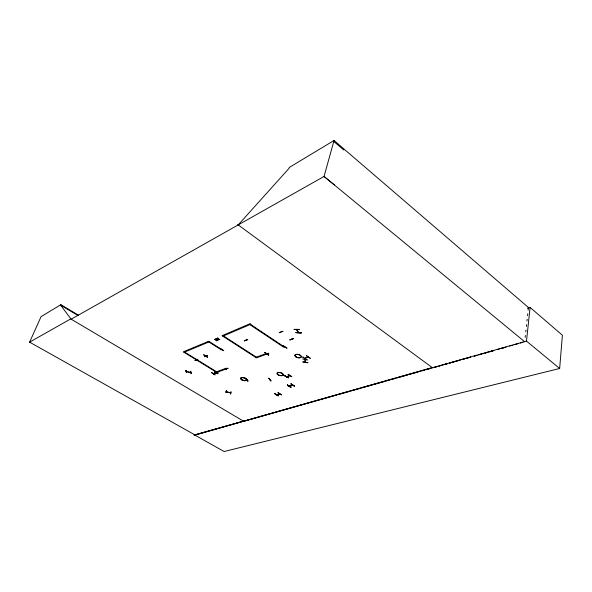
<?xml version="1.0" encoding="UTF-8"?>
<svg xmlns="http://www.w3.org/2000/svg" width="592" height="592" viewBox="0 0 592 592"><rect width="100%" height="100%" fill="white"/><g stroke="black" fill="none" stroke-linecap="round" stroke-linejoin="round"><path stroke-width="0.89" d="M214.385 371.584L218.137 373.841L214.348 371.628M307.884 362.792L302.749 361.904L307.929 362.593M293.447 338.587L289.851 339.897L293.477 338.343M296.022 332.415C300.366 333.555 305.687 332.778 295.978 332.63M301.158 332.889L301.121 332.467M432.234 367.558L194.812 435.076L224.131 451.518L559.655 368.49L562.4 335.227L530.092 307.426L527.487 308.247M525.2 337.255L525.393 335.457M525.785 331.846L525.977 330.04M526.369 326.429L526.562 324.623M526.954 321.019L527.146 319.214M527.539 315.603L527.731 313.797M528.123 310.186L528.419 307.485L334.051 140.482L289.303 167.432L289.007 168.394L238.199 224.908M559.655 368.49L526.488 341.103L530.092 307.426M230.688 393.969L230.91 391.741M305.42 362.385L305.206 359.61M306.523 355.674L310.289 358.204M297.154 329.515L296.77 329.936L296.762 329.241M307.944 357.242L308.521 356.791L304.739 358.323M307.81 359.988L302.667 359.055M305.08 360.003L305.154 359.544M305.272 360.077L305.413 359.596M306.745 359.411L306.478 359.721L302.912 357.087M302.986 356.895L302.719 357.213L306.508 359.684M298.612 332.689L296.903 329.692M294.446 386.051L290.909 383.764L294.424 386.228M291.175 387.05C291.227 387.664 286.55 385.688 287.645 384.77M292.396 385L292.27 384.926M291.775 376.608L288.141 374.255M289.784 386.088L289.732 385.703M288.452 377.711C278.307 371.791 285.285 376.852 288.482 377.681M296.77 329.907L297.021 329.241M278.04 392.555L281.533 394.753M299.286 329.648L294.061 329.433L299.36 329.389M277.108 394.487L276.982 394.405M278.432 395.7L274.94 393.51M279.32 393.961L279.402 393.665M286.883 348.14L283.05 345.55M286.905 348.148L283.035 345.75M294.231 329.352L299.293 329.559M268.946 378.214L270.944 380.737M334.051 140.482L324.039 176.46L71.136 319.206L60.665 305.176L60.872 304.695L78.322 315.114M269.863 379.768L269.441 379.376M282.828 331.342L279.143 332.719L282.895 331.165M268.583 353.061L268.724 353.446L265.246 354.26M268.694 354.763L268.442 355.074L264.661 352.536M247.545 379.576L247.471 379.487M245.71 378.554L247.752 381.063L248.055 380.834M247.752 381.056L245.687 378.584M244.222 340.814L247.789 339.453M244.496 340.733L247.53 339.534M255.722 357.39L266.607 353.394L267.347 353.883L256.462 357.864L222.081 335.686L250.15 323.661M230.229 392.489L230.162 392.762M250.941 324.187L222.858 336.182M230.436 393.924L231.095 392.037M226.026 392.437L226.403 390.468M225.064 369.378L228.046 368.313L224.916 369.282M225.966 368.209L226.292 368.764M226.396 368.712L226.07 368.172M215.111 374.684L211.492 372.405M215.865 372.56L215.991 372.642M216.073 372.176L216.198 371.798M223.695 350.656L219.839 348.185M223.709 350.664L219.765 348.422M217.989 371.606L218.122 371.968L215.096 372.649M213.586 373.337L213.172 373.737L216.102 372.738M216.457 338.461L218.492 340.037L218.381 339.009M218.307 339.253L219.602 339.371M215.932 339.564L215.414 339.105L215.74 338.765M216.813 340.518L216.487 340.866L216.021 339.749M217.834 340.104L216.295 339.653M216.739 340.763L216.383 339.838M217.937 338.735L217.493 338.032M219.765 339.512L218.219 339.068L217.745 337.928M216.302 340.082L217.597 340.2M207.718 356.946C207.77 357.605 202.767 355.385 203.907 354.556M215.947 339.993L214.459 339.297M204.743 356.488L207.585 355.526L204.484 356.576M205.668 355.91L206.097 355.526M190.72 371.169L191.149 373.641M194.975 360.484L197.913 359.218M190.409 372.472L190.439 372.102M195.057 360.328L197.654 359.307M186.51 372.62C186.199 367.884 185.17 371.672 186.598 372.457M295.867 356.85L295.874 356.835A3.286 1.584 14.7 0 1 297.14 354.393A3.286 1.584 14.7 0 1 301.195 357.109A3.286 1.584 14.7 0 1 295.889 356.88L295.911 356.791A3.3 1.591 14.7 0 1 297.162 354.268A3.3 1.591 14.7 0 1 301.247 357.006A3.3 1.591 14.7 0 1 295.911 356.769M305.065 359.788L305.213 362.326M194.879 434.876L29.6 342.154L41.07 316.639L60.872 304.695M221.763 349.739L221.334 349.717M284.611 375.631L288.415 377.918M207.481 357.235L203.826 354.741M266.711 353.676L266.881 353.787M284.981 347.156L284.767 347.038M276.612 394.768L279.565 393.85M289.962 375.75L286.706 376.778M279.787 393.961L276.716 394.886M289.296 386.11L292.559 385.111M292.677 385.222L289.473 386.184M225.944 392.592L226.285 390.653M244.415 340.896L247.708 339.623M274.843 393.732L278.351 395.9L274.725 393.761M296.614 329.692L298.435 332.401M29.6 342.154L70.707 318.918L243.756 421.326L313.804 401.494M308.38 357.287L305.013 358.227M230.584 392.97L226.151 391.645L230.621 392.888M184.06 352.299L208.909 341.976M204.647 356.665L207.585 355.526M196.396 360.054L196.877 360.239L196.418 360.084M289.821 339.926L293.521 338.639M216.006 371.968L225.715 368.402L226.44 368.853L216.724 372.412L183.305 351.84L208.732 341.244L221.785 349.532L221.193 349.768L208.147 341.488M216.013 372.124L216.524 372.331M268.724 353.424L265.223 354.49M226.196 368.72L226.011 368.468M224.856 369.275L227.883 368.194M217.982 371.843L215.066 372.856L218.13 371.939M211.418 372.634L214.903 374.936M213.349 373.811L216.228 372.819M310.267 358.382L306.515 355.873M288.082 374.499L291.752 376.786M290.901 383.956L294.572 386.228M287.401 385.059L291.101 387.257L287.431 385.029M194.812 435.076L526.488 341.103M193.961 435.031L243.401 421.112M441.491 365.353L438.827 366.1L447.678 363.584L445.036 364.354M461.886 359.61L464.542 358.856M466.318 358.36L470.751 357.109M474.303 356.11L476.96 355.363M478.736 354.867L481.392 354.12M484.944 353.121L487.601 352.366M489.377 351.87L493.809 350.619M501.794 348.377L504.451 347.622M315.58 400.991L336.863 394.96M338.631 394.457L349.273 391.445M351.049 390.942L359.914 388.433M361.69 387.93L372.331 384.918M374.1 384.415L384.741 381.403M386.517 380.9L389.173 380.145M390.949 379.65L395.382 378.392M397.158 377.888L407.792 374.877M409.568 374.373L418.433 371.865M421.985 370.858L424.642 370.104M426.418 369.6L430.85 368.35M461.841 359.573L470.699 357.065M474.236 356.058L476.893 355.311M478.669 354.808L483.094 353.557M484.863 353.054L493.721 350.545M497.258 349.539L499.914 348.792M501.69 348.288L506.116 347.038M509.66 346.031L512.317 345.277M514.085 344.781L518.511 343.523M520.279 343.02L522.936 342.272M289.732 375.631L286.543 376.712M246.968 379.775L247.278 379.753M247.382 379.879L246.99 379.864M269.404 379.672L269.797 379.672M295.948 332.667L301.084 332.674M206.186 356.14L206.608 356.391M186.347 371.517L190.861 372.583L186.317 371.606M308.328 356.717L308.284 357.146M216.613 338.609L217.856 338.979M214.615 339.438L215.858 339.808M270.877 380.974L268.946 378.421M270.929 380.937L268.923 378.392M246.346 340.6L246.228 340.363M60.665 305.176L78.122 315.595M184.608 352.077L216.568 371.761M277.974 392.792L281.526 394.945M223.465 335.93L256.351 357.161M250.031 324.039L284.293 346.905L283.62 347.149L250.164 324.838M190.698 371.369L191.075 373.656M237.666 224.516L432.619 367.847M334.406 184.904L324.039 176.46L524.712 341.769M333.77 141.481L343.782 149.968M245.872 378.554L247.981 381.063M215.658 339.001L216.213 339.897M186.014 370.377L186.473 372.642M264.816 352.447L268.627 355.008L264.816 352.447M437.059 366.596L434.395 367.343L437.051 366.589M460.11 360.106L449.469 363.103L460.073 360.077M241.839 379.761A3.019 1.339 16.4 0 0 246.583 380.034A3.019 1.339 16.4 0 0 242.69 377.6A3.041 1.347 16.4 0 0 241.825 379.768A3.041 1.347 16.4 0 0 246.598 380.034A3.041 1.347 16.4 0 0 242.683 377.585A3.019 1.339 16.4 0 0 241.839 379.761M241.854 379.657A3.034 1.347 16.4 0 0 246.635 379.931A3.034 1.347 16.4 0 0 242.713 377.481A3.034 1.347 16.4 0 0 241.854 379.657M278.092 374.795A3.123 1.436 15.2 0 0 283.094 375.054A3.123 1.436 15.2 0 0 279.172 372.523A3.123 1.436 15.2 0 0 278.092 374.795M278.107 374.692A3.145 1.443 15.2 0 0 283.139 374.958A3.145 1.443 15.2 0 0 279.195 372.405A3.145 1.443 15.2 0 0 278.107 374.692"/></g></svg>
